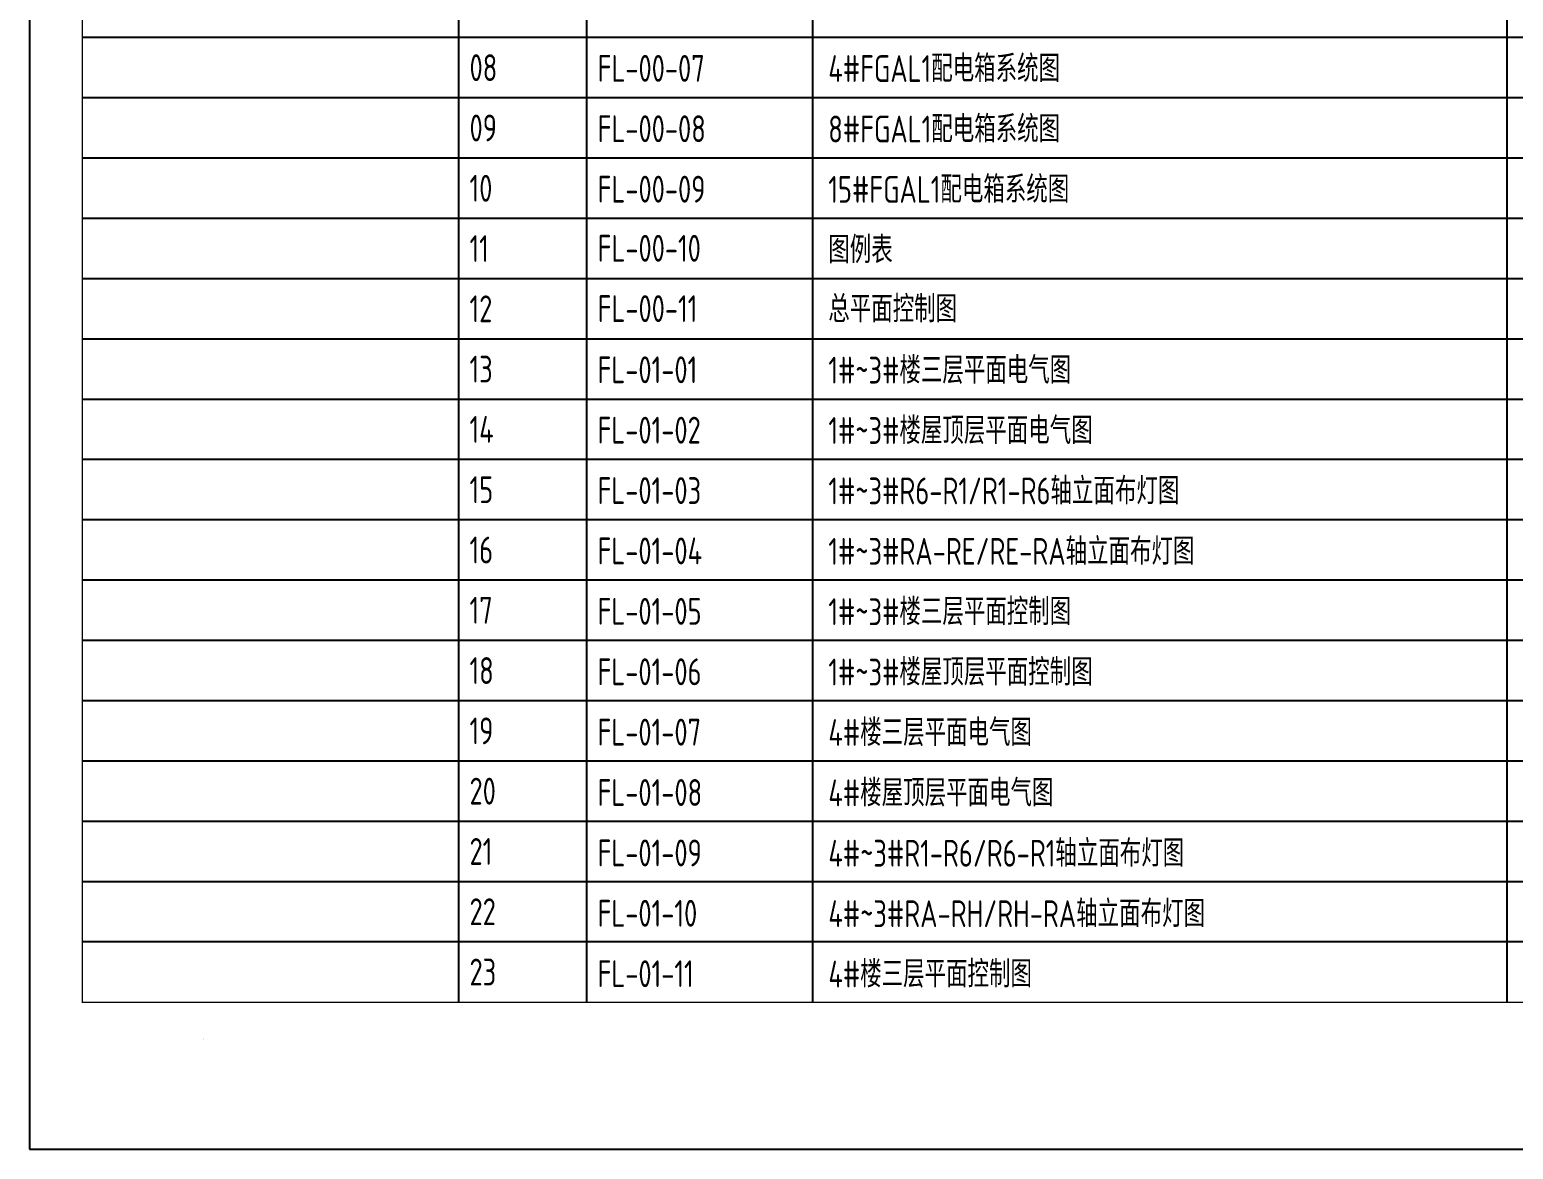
# Paper-space layout 'FL-00-00 图纸目录' of a CAD drawing. Header units: millimetres. Extents: x 71 to 491, y 93 to 390.
# Drawn here: x 71.3 to 268.2, y 92.9 to 241.4 of the extents above; entities that cross this region are included whole.
import ezdxf
from ezdxf.enums import TextEntityAlignment as Align

# ---------------------------------------------------------------- set-up
doc = ezdxf.new("R2010")
doc.units = ezdxf.units.MM
doc.header["$MEASUREMENT"] = 0
for name, color, linetype in [('00-设计说明', 4, 'CONTINUOUS'), ('C-SHET-SHBD', 4, 'CONTINUOUS'), ('通-图框-标题块', 11, 'CONTINUOUS')]:
    doc.layers.add(name, color=color, linetype=linetype)
doc.styles.add('XD2008', font='xd-hzs.shx', dxfattribs={"width": 0.7, "bigfont": 'xd-hztxt.shx'})
doc.styles.add('仿宋', font='geniso.shx', dxfattribs={"bigfont": 'HZTXT.shx'})

psp = doc.layouts.new('FL-00-00 图纸目录')

# ---------------------------------------------------------------- linework, layer by layer
at = {"layer": '通-图框-标题块', "color": 8}
for p, q in [((71.31, 389.86), (71.31, 92.86)), ((128.25, 112.37), (128.25, 310.51)), ((145.25, 112.37), (145.25, 310.51)), ((175.25, 112.37), (175.25, 310.51)), ((267.31, 310.51), (267.31, 112.37)), ((482.31, 240.37), (78.31, 240.37)), ((482.31, 232.37), (78.31, 232.37)), ((482.31, 224.37), (78.31, 224.37)), ((482.31, 216.37), (78.31, 216.37)), ((482.31, 208.37), (78.31, 208.37)), ((482.31, 200.37), (78.31, 200.37)), ((482.31, 192.37), (78.31, 192.37)), ((482.31, 184.37), (78.31, 184.37)), ((482.31, 176.37), (78.31, 176.37)), ((482.31, 168.37), (78.31, 168.37)), ((482.31, 160.37), (78.31, 160.37)), ((482.31, 152.37), (78.31, 152.37)), ((482.31, 144.37), (78.31, 144.37)), ((482.31, 136.37), (78.31, 136.37)), ((482.31, 128.37), (78.31, 128.37)), ((482.31, 120.37), (78.31, 120.37)), ((71.31, 92.86), (491.31, 92.86))]:
    psp.add_line(p, q, dxfattribs=at)
at = {"layer": '通-图框-标题块', "const_width": 0.2}
psp.add_lwpolyline([(78.31, 369.62), (482.31, 369.62), (482.31, 112.37), (78.31, 112.37), (78.31, 369.62)], dxfattribs=at)

# ---------------------------------------------------------------- texts
at = {"layer": '00-设计说明', "style": '仿宋', "width": 0.8}
for s, height, p in [('4#FGAL1配电箱系统图', 3.5614, (177.29, 234.48)), ('08', 3.561, (129.68, 234.6)), ('FL-00-07', 3.561, (146.68, 234.51)), ('8#FGAL1配电箱系统图', 3.5614, (177.29, 226.46)), ('09', 3.561, (129.68, 226.6)), ('FL-00-08', 3.561, (146.68, 226.5)), ('10', 3.561, (129.68, 218.6)), ('FL-00-09', 3.561, (146.68, 218.48)), ('15#FGAL1配电箱系统图', 3.5614, (177.29, 218.45)), ('11', 3.561, (129.68, 210.6)), ('FL-00-10', 3.561, (146.68, 210.63)), ('图例表', 3.561, (177.29, 210.44)), ('12', 3.561, (129.68, 202.6)), ('FL-00-11', 3.561, (146.68, 202.63)), ('总平面控制图', 3.561, (177.29, 202.58)), ('13', 3.561, (129.68, 194.6)), ('FL-01-01', 3.561, (146.67, 194.51)), ('1#~3#楼三层平面电气图', 3.5614, (177.3, 194.46)), ('14', 3.561, (129.68, 186.6)), ('FL-01-02', 3.561, (146.67, 186.5)), ('1#~3#楼屋顶层平面电气图', 3.5614, (177.3, 186.45)), ('15', 3.561, (129.68, 178.6)), ('FL-01-03', 3.561, (146.67, 178.48)), ('1#~3#R6-R1/R1-R6轴立面布灯图', 3.5614, (177.3, 178.44)), ('16', 3.561, (129.68, 170.6)), ('FL-01-04', 3.561, (146.67, 170.47)), ('1#~3#RA-RE/RE-RA轴立面布灯图', 3.5614, (177.3, 170.42)), ('17', 3.561, (129.68, 162.6)), ('FL-01-05', 3.561, (146.67, 162.46)), ('1#~3#楼三层平面控制图', 3.5614, (177.3, 162.41)), ('18', 3.561, (129.68, 154.6)), ('FL-01-06', 3.561, (146.67, 154.44)), ('1#~3#楼屋顶层平面控制图', 3.5614, (177.3, 154.4)), ('19', 3.561, (129.68, 146.6)), ('FL-01-07', 3.561, (146.67, 146.43)), ('4#楼三层平面电气图', 3.561, (177.3, 146.38)), ('20', 3.561, (129.68, 138.6)), ('FL-01-08', 3.561, (146.67, 138.42)), ('4#楼屋顶层平面电气图', 3.5614, (177.3, 138.37)), ('21', 3.561, (129.68, 130.6)), ('FL-01-09', 3.561, (146.67, 130.4)), ('4#~3#R1-R6/R6-R1轴立面布灯图', 3.5614, (177.3, 130.36)), ('22', 3.561, (129.68, 122.6)), ('4#~3#RA-RH/RH-RA轴立面布灯图', 3.5614, (177.3, 122.34)), ('FL-01-10', 3.561, (146.67, 122.39)), ('23', 3.561, (129.68, 114.6)), ('4#楼三层平面控制图', 3.561, (177.3, 114.33)), ('FL-01-11', 3.561, (146.67, 114.38))]:
    psp.add_text(s, height=height, dxfattribs=at).set_placement(p)
at = {"layer": 'C-SHET-SHBD', "style": 'XD2008', "width": 0.7, "flags": 1}
psp.add_attdef('策划值', text='', height=0.1, dxfattribs=at).set_placement((94.44, 107.51), align=Align.MIDDLE_CENTER)

doc.saveas('drawing.dxf')
